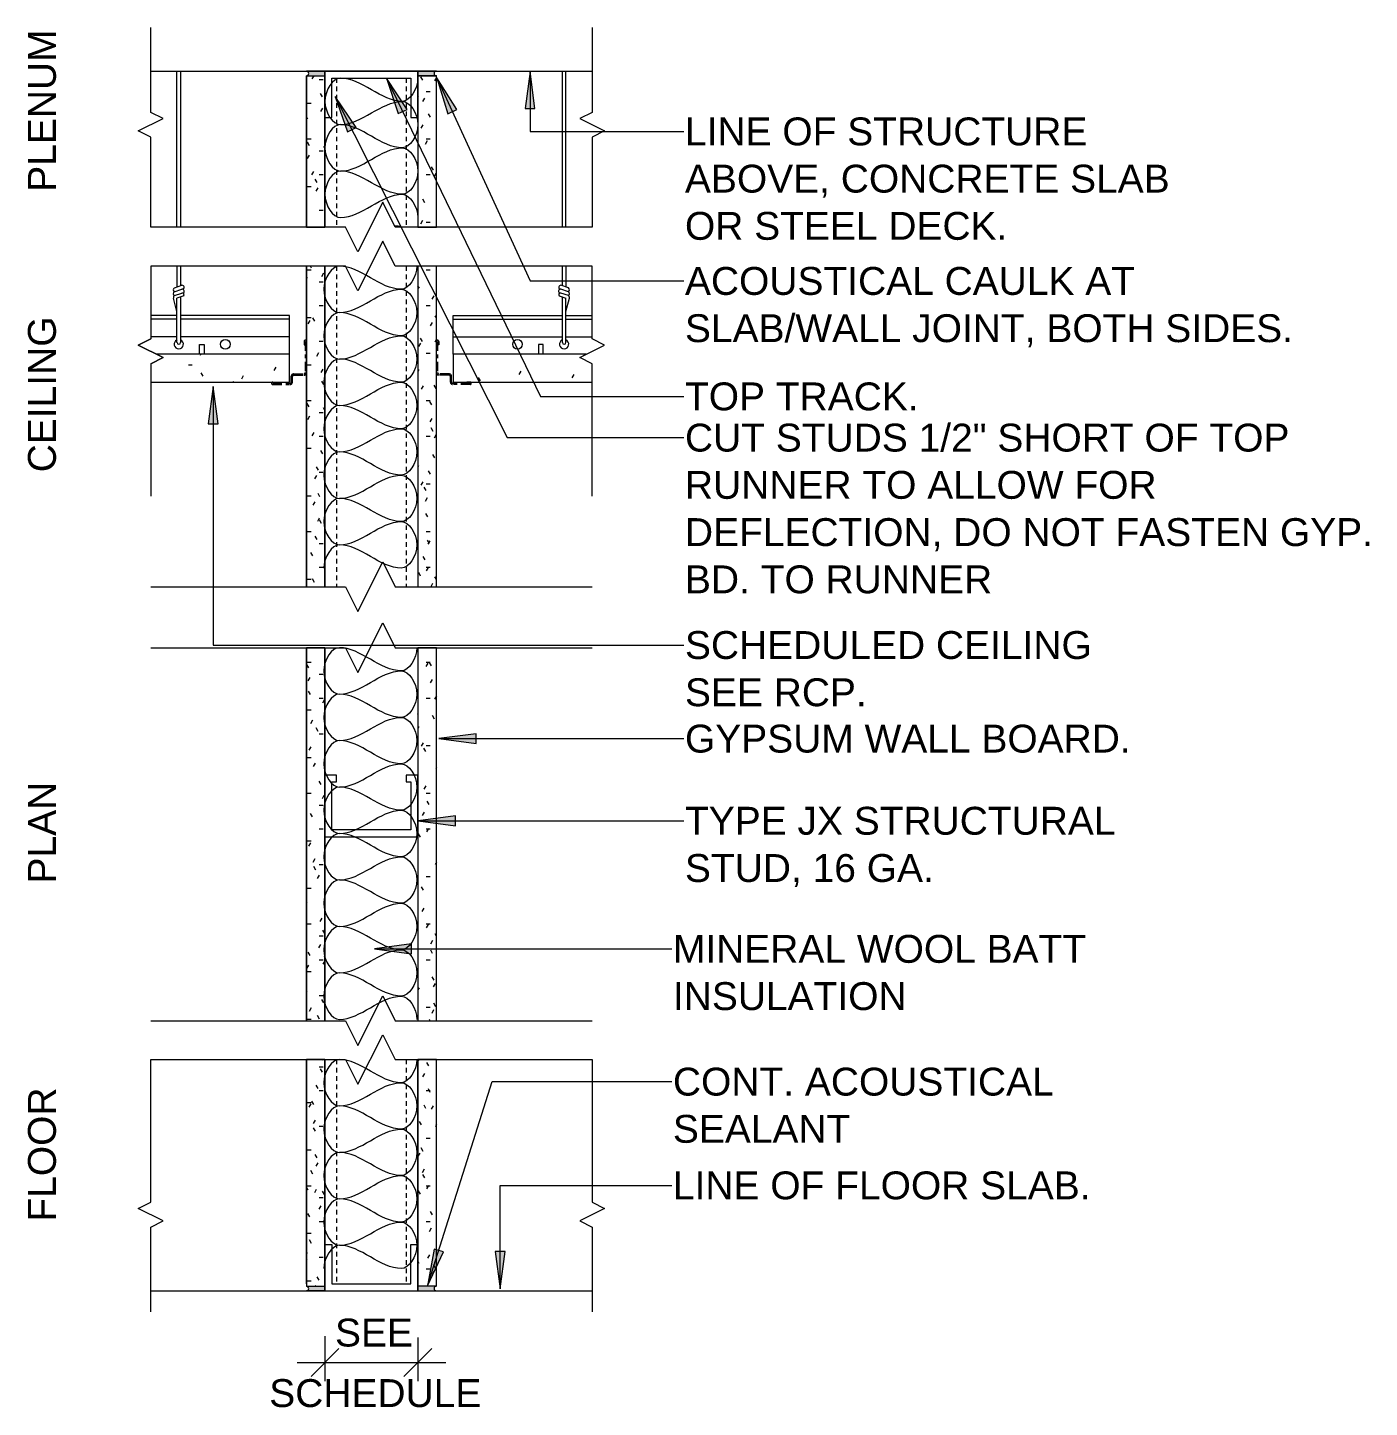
# Model space of a CAD drawing. Header units: inches. Extents: x 21 to 163, y 122 to 301.
# Drawn here: x 75.68 to 111.78, y 263.8 to 300.92 of the extents above; entities that cross this region are included whole.
import ezdxf

# ---------------------------------------------------------------- set-up
doc = ezdxf.new("R2010")
doc.units = ezdxf.units.IN
doc.header["$MEASUREMENT"] = 0
doc.linetypes.add('Center 1_4_', pattern=[0.53125, 0.25, -0.09375, 0.09375, -0.09375])
doc.linetypes.add('Hidden 1_8_', pattern=[0.1875, 0.125, -0.0625])
for name, color, linetype, lineweight in [('A-DETL', 90, 'Continuous', 9), ('A-DETL-GENF', 92, 'Continuous', 9), ('A-DETL-HDLN', 90, 'Hidden 1_8_', 9), ('A-DETL-THIN', 151, 'Continuous', 9), ('G-ANNO-TEXT', 231, 'Continuous', 9)]:
    doc.layers.add(name, color=color, linetype=linetype, lineweight=lineweight)
doc.styles.add('Swis721 Lt BT', font='swissl.ttf', dxfattribs={"height": 0.75})
pattern_1 = [(0, (0, 0), (1.28, 0.32), [0.106, -0.854, 0.106, -0.854, -5.12]), (0, (0, 0), (1.28, 0.32), [-1.92, 0.106, -1.814, 0.106, -0.854, -2.24]), (0, (0, 0), (1.28, 0.32), [-4.8, 0.106, -0.534, 0.106, -1.494]), (120, (0.48, 0.16), (-0.91712813, 0.94851252), [0.106, -0.854, 0.106, -0.854, -5.12]), (120, (0.48, 0.16), (-0.91712813, 0.94851252), [-1.92, 0.106, -1.814, 0.106, -0.854, -2.24]), (120, (0.48, 0.16), (-0.91712813, 0.94851252), [-4.8, 0.106, -0.534, 0.106, -1.494]), (240, (0.64, 0.8), (-0.36287187, -1.26851252), [0.106, -0.854, 0.106, -0.854, -5.12]), (240, (0.64, 0.8), (-0.36287187, -1.26851252), [-1.92, 0.106, -1.814, 0.106, -0.854, -2.24]), (240, (0.64, 0.8), (-0.36287187, -1.26851252), [-4.8, 0.106, -0.534, 0.106, -1.494])]
pattern_2 = [(0, (0, 0), (2.56, 0.64), [0.106, -1.814, 0.106, -1.814, -10.24]), (0, (0, 0), (2.56, 0.64), [-3.84, 0.106, -3.734, 0.106, -1.814, -4.48]), (0, (0, 0), (2.56, 0.64), [-9.6, 0.106, -1.174, 0.106, -3.094]), (120, (0.96, 0.32), (-1.8342563, 1.897025), [0.106, -1.814, 0.106, -1.814, -10.24]), (120, (0.96, 0.32), (-1.8342563, 1.897025), [-3.84, 0.106, -3.734, 0.106, -1.814, -4.48]), (120, (0.96, 0.32), (-1.8342563, 1.897025), [-9.6, 0.106, -1.174, 0.106, -3.094]), (240, (1.28, 1.6), (-0.7257437, -2.537025), [0.106, -1.814, 0.106, -1.814, -10.24]), (240, (1.28, 1.6), (-0.7257437, -2.537025), [-3.84, 0.106, -3.734, 0.106, -1.814, -4.48]), (240, (1.28, 1.6), (-0.7257437, -2.537025), [-9.6, 0.106, -1.174, 0.106, -3.094])]

msp = doc.modelspace()

# ---------------------------------------------------------------- hatches: boundary and pattern name
at = {"layer": 'A-DETL-GENF'}
for points in [[(83.176, 299.62), (83.676, 299.622), (83.676, 299.744), (83.192, 299.742), (83.207, 299.736), (83.22, 299.726), (83.23, 299.713), (83.236, 299.698), (83.238, 299.682), (83.236, 299.666), (83.23, 299.651), (83.22, 299.638), (83.207, 299.628), (83.192, 299.622)], [(86.176, 299.62), (86.66, 299.622), (86.645, 299.628), (86.632, 299.638), (86.622, 299.651), (86.616, 299.666), (86.614, 299.682), (86.616, 299.698), (86.622, 299.713), (86.632, 299.726), (86.645, 299.736), (86.66, 299.742), (86.676, 299.744), (86.176, 299.744), (86.176, 299.651)], [(83.676, 266.928), (83.676, 267.052), (83.192, 267.05), (83.207, 267.044), (83.22, 267.034), (83.23, 267.021), (83.236, 267.006), (83.238, 266.99), (83.236, 266.974), (83.23, 266.959), (83.22, 266.946), (83.207, 266.936), (83.192, 266.93), (83.176, 266.928)], [(86.645, 266.932), (86.66, 266.934), (86.645, 266.94), (86.632, 266.95), (86.622, 266.963), (86.616, 266.978), (86.614, 266.994), (86.616, 267.01), (86.622, 267.025), (86.632, 267.038), (86.645, 267.047), (86.66, 267.054), (86.676, 267.056), (86.176, 267.056), (86.176, 266.932), (86.632, 266.932)]]:
    msp.add_hatch(color=7, dxfattribs=at).paths.add_polyline_path(points, flags=0)
h = msp.add_hatch(dxfattribs=at)
h.set_pattern_fill('FP_1', style=0, pattern_type=2)
h.set_pattern_definition(pattern_1)
h.paths.add_polyline_path([(86.176, 295.55), (86.676, 295.55), (86.676, 299.62), (86.176, 299.62)], flags=0)
h.paths.add_polyline_path([(83.676, 295.55), (83.676, 299.62), (83.176, 299.62), (83.176, 295.55), (83.192, 295.55)], flags=0)
h = msp.add_hatch(dxfattribs=at)
h.set_pattern_fill('FP_1', style=0, pattern_type=2)
h.set_pattern_definition(pattern_1)
h.paths.add_polyline_path([(86.176, 285.875), (86.676, 285.875), (86.676, 294.501), (86.176, 294.501)], flags=0)
h.paths.add_polyline_path([(83.676, 285.875), (83.676, 294.501), (83.176, 294.501), (83.176, 285.875)], flags=0)
h = msp.add_hatch(dxfattribs=at)
h.set_pattern_fill('FP_2', style=0, pattern_type=2)
h.set_pattern_definition(pattern_2)
h.paths.add_polyline_path([(78.988, 291.379), (82.724, 291.379), (82.724, 292.129), (79.145, 292.129), (79.322, 292.041), (78.988, 291.874)], flags=0)
h = msp.add_hatch(dxfattribs=at)
h.set_pattern_fill('FP_2', style=0, pattern_type=2)
h.set_pattern_definition(pattern_2)
h.paths.add_polyline_path([(90.864, 291.379), (90.864, 291.874), (90.531, 292.041), (90.708, 292.129), (87.125, 292.129), (87.125, 291.379)], flags=0)
h = msp.add_hatch(dxfattribs=at)
h.set_pattern_fill('FP_1', style=0, pattern_type=2)
h.set_pattern_definition(pattern_1)
h.paths.add_polyline_path([(83.676, 274.198), (83.676, 284.235), (83.176, 284.235), (83.176, 274.198)], flags=0)
h = msp.add_hatch(dxfattribs=at)
h.set_pattern_fill('FP_1', style=0, pattern_type=2)
h.set_pattern_definition(pattern_1)
h.paths.add_polyline_path([(86.676, 274.198), (86.676, 284.235), (86.176, 284.235), (86.176, 274.198)], flags=0)
h = msp.add_hatch(dxfattribs=at)
h.set_pattern_fill('FP_1', style=0, pattern_type=2)
h.set_pattern_definition(pattern_1)
h.paths.add_polyline_path([(83.22, 267.052), (83.676, 267.052), (83.676, 273.157), (83.176, 273.157), (83.176, 267.052), (83.207, 267.052)], flags=0)
h = msp.add_hatch(dxfattribs=at)
h.set_pattern_fill('FP_1', style=0, pattern_type=2)
h.set_pattern_definition(pattern_1)
h.paths.add_polyline_path([(86.676, 267.056), (86.676, 273.157), (86.176, 273.157), (86.176, 267.056), (86.66, 267.056)], flags=0)
at = {"layer": 'G-ANNO-TEXT'}
for points in [[(89.195, 299.74), (89.063, 298.74), (89.327, 298.74)], [(85.331, 299.559), (85.648, 298.602), (85.885, 298.717)], [(86.685, 299.563), (86.983, 298.599), (87.222, 298.709)], [(83.95, 299.067), (84.283, 298.115), (84.518, 298.233)], [(80.668, 291.258), (80.536, 290.258), (80.799, 290.258)], [(86.74, 281.788), (87.74, 281.656), (87.74, 281.919)], [(86.184, 279.578), (87.184, 279.446), (87.184, 279.709)], [(85.007, 276.132), (86.007, 276), (86.007, 276.263)], [(86.434, 267.064), (86.862, 267.978), (86.611, 268.057)], [(88.389, 266.989), (88.521, 267.989), (88.258, 267.989)]]:
    msp.add_hatch(color=7, dxfattribs=at).paths.add_polyline_path(points, flags=0)

# ---------------------------------------------------------------- linework, layer by layer
at = {"layer": 'A-DETL'}
for p, q in [((78.988, 298.636), (78.988, 300.917)), ((90.864, 300.917), (90.864, 298.636)), ((78.988, 299.744), (90.864, 299.744)), ((79.695, 295.55), (79.695, 299.744)), ((79.79, 299.744), (79.79, 295.55)), ((83.676, 299.744), (83.176, 299.744)), ((83.176, 299.62), (83.676, 299.62)), ((83.176, 295.55), (83.176, 299.62)), ((83.176, 299.62), (83.676, 299.62)), ((83.676, 299.62), (83.676, 299.744)), ((86.176, 299.744), (83.676, 299.744)), ((83.676, 299.744), (83.676, 298.494)), ((83.676, 299.62), (83.676, 295.55)), ((86.176, 299.744), (86.176, 299.62)), ((86.676, 299.744), (86.176, 299.744)), ((86.176, 298.494), (86.176, 299.744)), ((86.176, 299.62), (86.676, 299.62)), ((86.676, 299.62), (86.176, 299.62)), ((86.176, 299.62), (86.176, 295.55)), ((86.676, 295.55), (86.676, 299.62)), ((90.062, 299.744), (90.062, 295.55)), ((90.157, 295.55), (90.157, 299.744)), ((83.864, 298.494), (83.864, 299.557)), ((83.864, 299.557), (85.989, 299.557)), ((85.989, 299.557), (85.989, 298.494)), ((78.655, 298.136), (79.322, 298.469)), ((79.322, 298.469), (78.988, 298.636)), ((83.676, 298.494), (83.864, 298.494)), ((85.989, 298.494), (86.176, 298.494)), ((90.864, 298.636), (90.531, 298.469)), ((90.531, 298.469), (91.197, 298.136)), ((78.988, 297.969), (78.655, 298.136)), ((91.197, 298.136), (90.864, 297.969)), ((78.988, 295.55), (78.988, 297.969)), ((90.864, 297.969), (90.864, 295.55)), ((85.231, 296.216), (84.564, 294.883)), ((85.564, 295.55), (85.231, 296.216)), ((84.231, 295.55), (78.988, 295.55)), ((84.564, 294.883), (84.231, 295.55)), ((90.864, 295.55), (85.564, 295.55)), ((85.231, 295.168), (84.564, 293.834)), ((85.564, 294.501), (85.231, 295.168)), ((81.564, 294.501), (78.988, 294.501)), ((78.988, 294.501), (78.988, 292.541)), ((79.695, 294.501), (79.695, 293.938)), ((79.79, 294.501), (79.79, 293.97)), ((84.231, 294.501), (81.564, 294.501)), ((83.176, 285.875), (83.176, 294.501)), ((83.676, 294.501), (83.676, 285.875)), ((84.564, 293.834), (84.231, 294.501)), ((90.864, 294.501), (85.564, 294.501)), ((86.176, 294.501), (86.176, 285.875)), ((86.676, 285.875), (86.676, 294.501)), ((90.062, 294.501), (90.062, 293.97)), ((90.157, 294.501), (90.157, 293.938)), ((90.864, 292.541), (90.864, 294.501)), ((90.864, 292.541), (90.864, 294.501)), ((79.695, 293.282), (79.599, 293.64)), ((79.623, 293.807), (79.829, 293.878)), ((79.626, 293.914), (79.828, 293.983)), ((79.627, 293.709), (79.828, 293.775)), ((79.875, 293.7), (79.695, 293.634)), ((79.695, 292.446), (79.695, 293.634)), ((79.79, 293.669), (79.79, 292.446)), ((89.978, 293.7), (90.157, 293.634)), ((90.23, 293.807), (90.023, 293.878)), ((90.226, 293.914), (90.024, 293.983)), ((90.225, 293.709), (90.024, 293.775)), ((90.062, 293.669), (90.062, 292.446)), ((90.157, 293.282), (90.253, 293.64)), ((90.157, 292.446), (90.157, 293.634)), ((78.988, 292.541), (78.655, 292.374)), ((78.988, 292.541), (78.655, 292.374)), ((78.655, 292.374), (78.988, 292.541)), ((78.655, 292.374), (78.988, 292.541)), ((91.197, 292.374), (90.864, 292.541)), ((91.197, 292.374), (90.864, 292.541)), ((91.197, 292.374), (90.864, 292.541)), ((78.655, 292.374), (79.322, 292.041)), ((78.655, 292.374), (79.322, 292.041)), ((79.322, 292.041), (78.655, 292.374)), ((79.322, 292.041), (78.655, 292.374)), ((80.303, 292.129), (80.303, 292.387)), ((80.303, 292.387), (80.429, 292.387)), ((80.429, 292.387), (80.429, 292.129)), ((89.549, 292.387), (89.423, 292.387)), ((89.423, 292.387), (89.423, 292.129)), ((89.549, 292.129), (89.549, 292.387)), ((90.531, 292.041), (91.197, 292.374)), ((90.531, 292.041), (91.197, 292.374)), ((90.531, 292.041), (91.197, 292.374)), ((79.322, 292.041), (78.988, 291.874)), ((79.322, 292.041), (78.988, 291.874)), ((78.988, 291.874), (79.322, 292.041)), ((78.988, 291.874), (79.322, 292.041)), ((78.988, 291.874), (78.988, 288.308)), ((90.864, 291.874), (90.531, 292.041)), ((90.864, 291.874), (90.531, 292.041)), ((90.864, 291.874), (90.531, 292.041)), ((90.864, 288.308), (90.864, 291.874)), ((84.564, 285.208), (85.231, 286.542)), ((85.231, 286.542), (85.564, 285.875)), ((78.988, 285.875), (84.231, 285.875)), ((84.231, 285.875), (84.564, 285.208)), ((85.564, 285.875), (90.864, 285.875)), ((84.564, 283.568), (85.231, 284.901)), ((85.231, 284.901), (85.564, 284.235)), ((78.988, 284.235), (84.231, 284.235)), ((83.176, 274.198), (83.176, 284.235)), ((83.676, 284.235), (83.676, 274.198)), ((84.231, 284.235), (84.564, 283.568)), ((85.564, 284.235), (90.864, 284.235)), ((86.176, 284.235), (86.176, 274.198)), ((86.676, 274.198), (86.676, 284.235)), ((83.989, 280.809), (83.676, 280.809)), ((83.676, 280.809), (83.676, 279.149)), ((83.989, 280.622), (83.989, 280.809)), ((86.176, 280.809), (85.864, 280.809)), ((85.864, 280.809), (85.864, 280.622)), ((86.176, 279.149), (86.176, 280.809)), ((83.864, 279.337), (83.864, 280.622)), ((83.864, 280.622), (83.989, 280.622)), ((85.864, 280.622), (85.989, 280.622)), ((85.989, 280.622), (85.989, 279.337)), ((85.989, 279.337), (83.864, 279.337)), ((83.676, 279.149), (86.176, 279.149)), ((84.564, 273.532), (85.231, 274.865)), ((85.231, 274.865), (85.564, 274.198)), ((78.988, 274.198), (84.231, 274.198)), ((84.231, 274.198), (84.564, 273.532)), ((85.564, 274.198), (90.864, 274.198)), ((84.564, 272.49), (85.231, 273.823)), ((85.231, 273.823), (85.564, 273.157)), ((78.988, 269.315), (78.988, 273.157)), ((78.988, 273.157), (84.231, 273.157)), ((83.176, 267.116), (83.176, 273.157)), ((83.676, 273.157), (83.676, 266.928)), ((84.231, 273.157), (84.564, 272.49)), ((85.564, 273.157), (90.864, 273.157)), ((86.176, 266.928), (86.176, 273.157)), ((86.676, 267.116), (86.676, 273.157)), ((90.864, 273.157), (90.864, 269.315)), ((78.655, 269.148), (78.988, 269.315)), ((79.322, 268.815), (78.655, 269.148)), ((91.197, 269.148), (90.531, 268.815)), ((90.864, 269.315), (91.197, 269.148)), ((78.988, 268.648), (79.322, 268.815)), ((90.531, 268.815), (90.864, 268.648)), ((78.988, 266.367), (78.988, 268.648)), ((90.864, 268.648), (90.864, 266.367)), ((83.676, 266.928), (83.676, 268.178)), ((83.676, 268.178), (83.864, 268.178)), ((83.864, 268.178), (83.864, 267.116)), ((85.989, 267.116), (85.989, 268.178)), ((85.989, 268.178), (86.176, 268.178)), ((86.176, 268.178), (86.176, 266.928)), ((78.988, 266.928), (90.864, 266.928)), ((83.676, 267.052), (83.176, 267.052)), ((83.176, 266.928), (83.676, 266.928)), ((83.676, 266.928), (83.176, 266.928)), ((83.676, 266.928), (83.676, 267.052)), ((83.676, 266.928), (86.176, 266.928)), ((83.864, 267.116), (85.989, 267.116)), ((86.176, 267.056), (86.176, 266.932)), ((86.676, 267.056), (86.176, 267.056)), ((86.176, 266.932), (86.676, 266.932)), ((86.176, 266.928), (86.676, 266.928)), ((83.677, 265.715), (83.677, 264.505)), ((86.176, 265.678), (86.176, 264.505)), ((83.302, 264.63), (84.052, 265.38)), ((86.551, 265.38), (85.801, 264.63)), ((82.927, 265.005), (83.677, 265.005)), ((83.677, 265.005), (86.176, 265.005)), ((86.176, 265.005), (86.926, 265.005))]:
    msp.add_line(p, q, dxfattribs=at)
at = {"layer": 'A-DETL', "linetype": 'Center 1_4_'}
for p, q in [((83.114, 292.473), (83.114, 292.379)), ((83.114, 292.379), (83.145, 292.379)), ((83.145, 292.473), (83.145, 291.638)), ((83.176, 291.625), (83.176, 292.473)), ((86.676, 291.625), (86.676, 292.473)), ((86.707, 292.473), (86.707, 291.638)), ((86.739, 292.379), (86.707, 292.379)), ((86.739, 292.473), (86.739, 292.379)), ((82.77, 291.388), (82.77, 291.54)), ((82.801, 291.375), (82.801, 291.527)), ((82.828, 291.598), (83.105, 291.598)), ((82.841, 291.567), (83.118, 291.567)), ((87.011, 291.567), (86.734, 291.567)), ((87.024, 291.598), (86.747, 291.598)), ((87.051, 291.375), (87.051, 291.527)), ((87.082, 291.388), (87.082, 291.54)), ((82.27, 291.379), (82.364, 291.379)), ((82.27, 291.348), (82.73, 291.348)), ((82.27, 291.317), (82.743, 291.317)), ((82.364, 291.379), (82.364, 291.348)), ((87.582, 291.317), (87.109, 291.317)), ((87.582, 291.348), (87.122, 291.348)), ((87.582, 291.379), (87.489, 291.379)), ((87.489, 291.379), (87.489, 291.348))]:
    msp.add_line(p, q, dxfattribs=at)
at = {"layer": 'A-DETL'}
for centre in [(80.996, 292.396), (88.856, 292.396)]:
    msp.add_circle(centre, 0.129, dxfattribs=at)
for centre, radius, start, end in [((83.176, 299.682), 0.0621, 270, 90), ((86.676, 299.682), 0.0621, 90, 270), ((85.551, 294.952), 0.625, 73.065, 90.0559), ((79.654, 293.757), 0.0595, 122.1007, 237.8993), ((79.659, 293.859), 0.0636, 121.0269, 234.9731), ((79.659, 293.656), 0.062, 121, 195), ((79.834, 293.928), 0.0554, 290.0362, 95.9638), ((79.842, 293.731), 0.0454, 316, 108), ((79.836, 293.823), 0.0553, 295.0567, 96.9433), ((90.016, 293.823), 0.0553, 83.0567, 244.9433), ((90.019, 293.928), 0.0554, 84.0362, 249.9638), ((90.01, 293.731), 0.0454, 72, 224), ((90.193, 293.656), 0.062, 345, 59), ((90.193, 293.859), 0.0636, 305.0269, 58.9731), ((90.198, 293.757), 0.0595, 302.1007, 57.8993), ((79.743, 292.398), 0.125, 112.2844, 67.7156), ((90.11, 292.398), 0.125, 112.2844, 67.7156), ((79.743, 292.446), 0.0474, 180, 0), ((90.11, 292.446), 0.0474, 180, 0), ((83.176, 266.99), 0.0621, 270, 90), ((84.301, 267.001), 0.625, 180, 186.7153), ((86.676, 266.994), 0.0621, 90, 270)]:
    msp.add_arc(centre, radius, start, end, dxfattribs=at)
at = {"layer": 'A-DETL', "linetype": 'Center 1_4_'}
for centre, radius, start, end in [((83.145, 292.473), 0.0312, 0, 180), ((86.707, 292.473), 0.0312, 0, 180), ((82.828, 291.54), 0.058, 90, 180), ((82.841, 291.527), 0.04, 90, 180), ((83.105, 291.638), 0.04, 270, 0), ((83.118, 291.625), 0.058, 270, 0), ((86.734, 291.625), 0.058, 180, 270), ((86.747, 291.638), 0.04, 180, 270), ((87.011, 291.527), 0.04, 0, 90), ((87.024, 291.54), 0.058, 0, 90), ((82.27, 291.348), 0.0312, 90, 270), ((82.73, 291.388), 0.04, 270, 0), ((82.743, 291.375), 0.058, 270, 0), ((87.109, 291.375), 0.058, 180, 270), ((87.122, 291.388), 0.04, 180, 270), ((87.582, 291.348), 0.0312, 270, 90)]:
    msp.add_arc(centre, radius, start, end, dxfattribs=at)
at = {"layer": 'A-DETL'}
for points in [[(84.093, 299.557), (83.896, 299.557), (83.456, 298.932), (83.896, 298.307), (84.093, 298.307)], [(85.759, 298.932), (85.187, 298.932), (84.665, 299.557), (84.093, 299.557)], [(86.176, 299.557), (86.176, 299.262), (85.956, 298.932), (85.759, 298.932)], [(84.093, 298.307), (84.665, 298.307), (85.187, 298.932), (85.759, 298.932)], [(85.759, 298.932), (85.956, 298.932), (86.396, 298.307), (85.956, 297.682), (85.759, 297.682)], [(84.093, 298.307), (83.896, 298.307), (83.456, 297.682), (83.896, 297.057), (84.093, 297.057)], [(85.759, 297.682), (85.187, 297.682), (84.665, 298.307), (84.093, 298.307)], [(84.093, 297.057), (84.665, 297.057), (85.187, 297.682), (85.759, 297.682)], [(85.759, 297.682), (85.956, 297.682), (86.396, 297.057), (85.956, 296.432), (85.759, 296.432)], [(84.093, 297.057), (83.896, 297.057), (83.456, 296.432), (83.896, 295.807), (84.093, 295.807)], [(85.759, 296.432), (85.187, 296.432), (84.665, 297.057), (84.093, 297.057)], [(84.093, 295.807), (84.665, 295.807), (85.187, 296.432), (85.759, 296.432)], [(85.759, 296.432), (85.956, 296.432), (86.176, 296.101), (86.176, 295.807)], [(84.064, 294.501), (83.868, 294.501), (83.427, 293.876), (83.868, 293.251), (84.064, 293.251)], [(85.731, 293.876), (85.158, 293.876), (84.637, 294.501), (84.064, 294.501)], [(86.147, 294.501), (86.147, 294.206), (85.927, 293.876), (85.731, 293.876)], [(84.064, 293.251), (84.637, 293.251), (85.158, 293.876), (85.731, 293.876)], [(85.731, 293.876), (85.927, 293.876), (86.368, 293.251), (85.927, 292.626), (85.731, 292.626)], [(84.064, 293.251), (83.868, 293.251), (83.427, 292.626), (83.868, 292.001), (84.064, 292.001)], [(85.731, 292.626), (85.158, 292.626), (84.637, 293.251), (84.064, 293.251)], [(84.064, 292.001), (84.637, 292.001), (85.158, 292.626), (85.731, 292.626)], [(85.731, 292.626), (85.927, 292.626), (86.368, 292.001), (85.927, 291.376), (85.731, 291.376)], [(84.064, 292.001), (83.868, 292.001), (83.427, 291.376), (83.868, 290.751), (84.064, 290.751)], [(85.731, 291.376), (85.158, 291.376), (84.637, 292.001), (84.064, 292.001)], [(84.064, 290.751), (84.637, 290.751), (85.158, 291.376), (85.731, 291.376)], [(85.731, 291.376), (85.927, 291.376), (86.368, 290.751), (85.927, 290.126), (85.731, 290.126)], [(84.064, 290.751), (83.868, 290.751), (83.427, 290.126), (83.868, 289.501), (84.064, 289.501)], [(85.731, 290.126), (85.158, 290.126), (84.637, 290.751), (84.064, 290.751)], [(84.064, 289.501), (84.637, 289.501), (85.158, 290.126), (85.731, 290.126)], [(85.731, 290.126), (85.927, 290.126), (86.368, 289.501), (85.927, 288.876), (85.731, 288.876)], [(84.064, 289.501), (83.868, 289.501), (83.427, 288.876), (83.868, 288.251), (84.064, 288.251)], [(85.731, 288.876), (85.158, 288.876), (84.637, 289.501), (84.064, 289.501)], [(84.064, 288.251), (84.637, 288.251), (85.158, 288.876), (85.731, 288.876)], [(85.731, 288.876), (85.927, 288.876), (86.368, 288.251), (85.927, 287.626), (85.731, 287.626)], [(84.064, 288.251), (83.868, 288.251), (83.427, 287.626), (83.868, 287.001), (84.064, 287.001)], [(85.731, 287.626), (85.158, 287.626), (84.637, 288.251), (84.064, 288.251)], [(84.064, 287.001), (84.637, 287.001), (85.158, 287.626), (85.731, 287.626)], [(85.731, 287.626), (85.927, 287.626), (86.368, 287.001), (85.927, 286.376), (85.731, 286.376)], [(84.064, 287.001), (83.868, 287.001), (83.647, 286.671), (83.647, 286.376)], [(85.731, 286.376), (85.158, 286.376), (84.637, 287.001), (84.064, 287.001)], [(84.064, 284.235), (83.868, 284.235), (83.427, 283.61), (83.868, 282.985), (84.064, 282.985)], [(85.731, 283.61), (85.158, 283.61), (84.637, 284.235), (84.064, 284.235)], [(86.147, 284.235), (86.147, 283.94), (85.927, 283.61), (85.731, 283.61)], [(84.064, 282.985), (84.637, 282.985), (85.158, 283.61), (85.731, 283.61)], [(85.731, 283.61), (85.927, 283.61), (86.368, 282.985), (85.927, 282.36), (85.731, 282.36)], [(84.064, 282.985), (83.868, 282.985), (83.427, 282.36), (83.868, 281.735), (84.064, 281.735)], [(85.731, 282.36), (85.158, 282.36), (84.637, 282.985), (84.064, 282.985)], [(84.064, 281.735), (84.637, 281.735), (85.158, 282.36), (85.731, 282.36)], [(85.731, 282.36), (85.927, 282.36), (86.368, 281.735), (85.927, 281.11), (85.731, 281.11)], [(84.064, 281.735), (83.868, 281.735), (83.427, 281.11), (83.868, 280.485), (84.064, 280.485)], [(85.731, 281.11), (85.158, 281.11), (84.637, 281.735), (84.064, 281.735)], [(84.064, 280.485), (84.637, 280.485), (85.158, 281.11), (85.731, 281.11)], [(85.731, 281.11), (85.927, 281.11), (86.368, 280.485), (85.927, 279.86), (85.731, 279.86)], [(84.064, 280.485), (83.868, 280.485), (83.427, 279.86), (83.868, 279.235), (84.064, 279.235)], [(85.731, 279.86), (85.158, 279.86), (84.637, 280.485), (84.064, 280.485)], [(84.064, 279.235), (84.637, 279.235), (85.158, 279.86), (85.731, 279.86)], [(85.731, 279.86), (85.927, 279.86), (86.368, 279.235), (85.927, 278.61), (85.731, 278.61)], [(84.064, 279.235), (83.868, 279.235), (83.427, 278.61), (83.868, 277.985), (84.064, 277.985)], [(85.731, 278.61), (85.158, 278.61), (84.637, 279.235), (84.064, 279.235)], [(84.064, 277.985), (84.637, 277.985), (85.158, 278.61), (85.731, 278.61)], [(85.731, 278.61), (85.927, 278.61), (86.368, 277.985), (85.927, 277.36), (85.731, 277.36)], [(84.064, 277.985), (83.868, 277.985), (83.427, 277.36), (83.868, 276.735), (84.064, 276.735)], [(85.731, 277.36), (85.158, 277.36), (84.637, 277.985), (84.064, 277.985)], [(84.064, 276.735), (84.637, 276.735), (85.158, 277.36), (85.731, 277.36)], [(85.731, 277.36), (85.927, 277.36), (86.368, 276.735), (85.927, 276.11), (85.731, 276.11)], [(84.064, 276.735), (83.868, 276.735), (83.427, 276.11), (83.868, 275.485), (84.064, 275.485)], [(85.731, 276.11), (85.158, 276.11), (84.637, 276.735), (84.064, 276.735)], [(84.064, 275.485), (84.637, 275.485), (85.158, 276.11), (85.731, 276.11)], [(85.731, 276.11), (85.927, 276.11), (86.368, 275.485), (85.927, 274.86), (85.731, 274.86)], [(84.064, 275.485), (83.868, 275.485), (83.427, 274.86), (83.868, 274.235), (84.064, 274.235)], [(85.731, 274.86), (85.158, 274.86), (84.637, 275.485), (84.064, 275.485)], [(84.064, 274.235), (84.637, 274.235), (85.158, 274.86), (85.731, 274.86)], [(85.731, 274.86), (85.927, 274.86), (86.147, 274.529), (86.147, 274.235)], [(84.064, 273.157), (83.868, 273.157), (83.427, 272.532), (83.868, 271.907), (84.064, 271.907)], [(85.731, 272.532), (85.158, 272.532), (84.637, 273.157), (84.064, 273.157)], [(86.147, 273.157), (86.147, 272.862), (85.927, 272.532), (85.731, 272.532)], [(84.064, 271.907), (84.637, 271.907), (85.158, 272.532), (85.731, 272.532)], [(85.731, 272.532), (85.927, 272.532), (86.368, 271.907), (85.927, 271.282), (85.731, 271.282)], [(84.064, 271.907), (83.868, 271.907), (83.427, 271.282), (83.868, 270.657), (84.064, 270.657)], [(85.731, 271.282), (85.158, 271.282), (84.637, 271.907), (84.064, 271.907)], [(84.064, 270.657), (84.637, 270.657), (85.158, 271.282), (85.731, 271.282)], [(85.731, 271.282), (85.927, 271.282), (86.368, 270.657), (85.927, 270.032), (85.731, 270.032)], [(84.064, 270.657), (83.868, 270.657), (83.427, 270.032), (83.868, 269.407), (84.064, 269.407)], [(85.731, 270.032), (85.158, 270.032), (84.637, 270.657), (84.064, 270.657)], [(84.064, 269.407), (84.637, 269.407), (85.158, 270.032), (85.731, 270.032)], [(85.731, 270.032), (85.927, 270.032), (86.368, 269.407), (85.927, 268.782), (85.731, 268.782)], [(84.064, 269.407), (83.868, 269.407), (83.427, 268.782), (83.868, 268.157), (84.064, 268.157)], [(85.731, 268.782), (85.158, 268.782), (84.637, 269.407), (84.064, 269.407)], [(84.064, 268.157), (84.637, 268.157), (85.158, 268.782), (85.731, 268.782)], [(85.731, 268.782), (85.927, 268.782), (86.368, 268.157), (85.927, 267.532), (85.731, 267.532)], [(84.064, 268.157), (83.868, 268.157), (83.647, 267.826), (83.647, 267.532)], [(85.731, 267.532), (85.158, 267.532), (84.637, 268.157), (84.064, 268.157)]]:
    msp.add_open_spline(points, degree=3, dxfattribs=at)
at = {"layer": 'A-DETL-HDLN'}
for p, q in [((83.989, 299.557), (83.989, 295.55)), ((85.864, 299.557), (85.864, 295.55)), ((83.989, 294.501), (83.989, 285.875)), ((85.864, 294.501), (85.864, 285.875)), ((83.989, 273.157), (83.989, 267.116)), ((85.864, 273.157), (85.864, 267.116))]:
    msp.add_line(p, q, dxfattribs=at)
at = {"layer": 'A-DETL-THIN'}
for p, q in [((83.176, 299.62), (83.176, 295.55)), ((83.676, 295.55), (83.676, 299.62)), ((86.176, 299.62), (86.176, 295.55)), ((86.676, 295.55), (86.676, 299.62)), ((83.176, 295.55), (83.676, 295.55)), ((86.176, 295.55), (86.676, 295.55)), ((83.676, 294.501), (83.176, 294.501)), ((83.176, 294.501), (83.176, 285.875)), ((83.676, 285.875), (83.676, 294.501)), ((86.176, 294.501), (86.176, 285.875)), ((86.676, 294.501), (86.176, 294.501)), ((86.676, 285.875), (86.676, 294.501)), ((79.695, 293.174), (78.988, 293.174)), ((79.695, 293.073), (78.988, 293.073)), ((82.724, 293.174), (79.79, 293.174)), ((82.724, 293.073), (79.79, 293.073)), ((82.724, 292.129), (82.724, 293.174)), ((87.128, 293.174), (90.062, 293.174)), ((87.128, 292.129), (87.128, 293.174)), ((87.128, 293.073), (90.062, 293.073)), ((90.157, 293.174), (90.864, 293.174)), ((90.157, 293.073), (90.864, 293.073)), ((79.695, 292.601), (78.988, 292.601)), ((82.724, 292.601), (79.79, 292.601)), ((87.128, 292.601), (90.062, 292.601)), ((90.157, 292.601), (90.864, 292.601)), ((79.322, 292.041), (78.988, 291.874)), ((78.988, 291.874), (78.988, 291.379)), ((82.724, 292.129), (79.145, 292.129)), ((79.145, 292.129), (79.322, 292.041)), ((82.724, 291.379), (82.724, 292.129)), ((87.125, 292.129), (87.125, 291.379)), ((90.708, 292.129), (87.125, 292.129)), ((90.531, 292.041), (90.708, 292.129)), ((90.864, 291.874), (90.531, 292.041)), ((90.864, 291.379), (90.864, 291.874)), ((78.988, 291.379), (82.724, 291.379)), ((87.125, 291.379), (90.864, 291.379)), ((83.176, 285.875), (83.676, 285.875)), ((86.176, 285.875), (86.676, 285.875)), ((83.176, 284.235), (83.176, 274.198)), ((83.676, 284.235), (83.176, 284.235)), ((83.676, 274.198), (83.676, 284.235)), ((86.176, 284.235), (86.176, 274.198)), ((86.676, 284.235), (86.176, 284.235)), ((86.676, 274.198), (86.676, 284.235)), ((83.176, 274.198), (83.676, 274.198)), ((86.176, 274.198), (86.676, 274.198)), ((83.176, 273.157), (83.176, 267.052)), ((83.676, 273.157), (83.176, 273.157)), ((83.676, 267.052), (83.676, 273.157)), ((86.176, 273.157), (86.176, 267.056)), ((86.676, 273.157), (86.176, 273.157)), ((86.676, 267.056), (86.676, 273.157))]:
    msp.add_line(p, q, dxfattribs=at)
at = {"layer": 'G-ANNO-TEXT', "color": 7}
for p, q in [((89.195, 299.74), (89.063, 298.74)), ((89.327, 298.74), (89.195, 299.74)), ((89.195, 299.74), (89.195, 298.124)), ((85.331, 299.559), (85.648, 298.602)), ((85.885, 298.717), (85.331, 299.559)), ((85.331, 299.559), (89.477, 290.995)), ((86.685, 299.563), (86.983, 298.599)), ((87.222, 298.709), (86.685, 299.563)), ((86.685, 299.563), (89.195, 294.101)), ((83.95, 299.067), (84.283, 298.115)), ((84.518, 298.233), (83.95, 299.067)), ((83.95, 299.067), (88.576, 289.886)), ((85.648, 298.602), (85.885, 298.717)), ((86.983, 298.599), (87.222, 298.709)), ((89.063, 298.74), (89.327, 298.74)), ((84.283, 298.115), (84.518, 298.233)), ((89.195, 298.124), (93.331, 298.124)), ((89.195, 294.101), (93.331, 294.101)), ((80.668, 291.258), (80.536, 290.258)), ((80.799, 290.258), (80.668, 291.258)), ((80.668, 291.258), (80.668, 284.306)), ((89.477, 290.995), (93.331, 290.995)), ((80.536, 290.258), (80.799, 290.258)), ((88.576, 289.886), (93.331, 289.886)), ((80.668, 284.306), (93.331, 284.306)), ((87.74, 281.919), (86.74, 281.788)), ((86.74, 281.788), (87.74, 281.656)), ((86.74, 281.788), (93.331, 281.788)), ((87.74, 281.656), (87.74, 281.919)), ((87.184, 279.709), (86.184, 279.578)), ((86.184, 279.578), (87.184, 279.446)), ((86.184, 279.578), (93.331, 279.578)), ((87.184, 279.446), (87.184, 279.709)), ((86.007, 276.263), (85.007, 276.132)), ((86.007, 276), (86.007, 276.263)), ((85.007, 276.132), (86.007, 276)), ((85.007, 276.132), (93.007, 276.132)), ((86.434, 267.064), (88.179, 272.56)), ((88.179, 272.56), (93.007, 272.56)), ((88.389, 269.769), (93.007, 269.769)), ((88.389, 266.989), (88.389, 269.769)), ((86.611, 268.057), (86.434, 267.064)), ((86.862, 267.978), (86.611, 268.057)), ((86.434, 267.064), (86.862, 267.978)), ((88.521, 267.989), (88.258, 267.989)), ((88.258, 267.989), (88.389, 266.989)), ((88.389, 266.989), (88.521, 267.989))]:
    msp.add_line(p, q, dxfattribs=at)

# ---------------------------------------------------------------- texts
at = {"layer": 'G-ANNO-TEXT', "color": 7, "char_height": 0.75, "attachment_point": 1, "rotation": 90, "style": 'Swis721 Lt BT'}
for s, insert, width in [('PLENUM', (75.687, 296.501), 5.12575), ('CEILING', (75.687, 288.953), 4.82275), ('PLAN', (75.687, 277.891), 3.15625), ('FLOOR', (75.687, 268.794), 4.21675)]:
    msp.add_mtext(s, dxfattribs=dict(at, insert=insert, width=width))
at = {"layer": 'G-ANNO-TEXT', "color": 7, "char_height": 0.75, "attachment_point": 1, "style": 'Swis721 Lt BT'}
for s, insert, width in [('LINE OF STRUCTURE', (93.362, 298.499), 12.39775), ('ABOVE, CONCRETE SLAB', (93.362, 297.228), 14.9985), ('OR STEEL DECK.', (93.362, 295.958), 9.999), ('ACOUSTICAL CAULK AT ', (93.362, 294.476), 14.2915), ('SLAB/WALL JOINT, BOTH SIDES.', (93.362, 293.205), 18.96275), ('TOP TRACK.', (93.362, 291.37), 7.171), ('CUT STUDS 1/2" SHORT OF TOP ', (93.362, 290.261), 19.11425), ('RUNNER TO ALLOW FOR ', (93.362, 288.99), 15.049), ('DEFLECTION, DO NOT FASTEN GYP. ', (93.362, 287.719), 21.74025), ('BD. TO RUNNER', (93.362, 286.448), 9.6455), ('SCHEDULED CEILING', (93.362, 284.681), 12.726), ('SEE RCP.', (93.362, 283.41), 5.555), ('GYPSUM WALL BOARD.', (93.362, 282.163), 13.8875), ('TYPE JX STRUCTURAL ', (93.362, 279.953), 13.40775), ('STUD, 16 GA.', (93.362, 278.682), 7.80225), ('MINERAL WOOL BATT', (93.038, 276.507), 12.80175), ('INSULATION', (93.038, 275.236), 7.24675), ('CONT. ACOUSTICAL ', (93.038, 272.935), 12.19575), ('SEALANT', (93.038, 271.665), 5.4035), ('LINE OF FLOOR SLAB.', (93.038, 270.144), 13.10475), ('SEE', (83.947, 266.184), 2.34825), ('SCHEDULE', (82.177, 264.556), 6.64075)]:
    msp.add_mtext(s, dxfattribs=dict(at, insert=insert, width=width))

doc.saveas('drawing.dxf')
